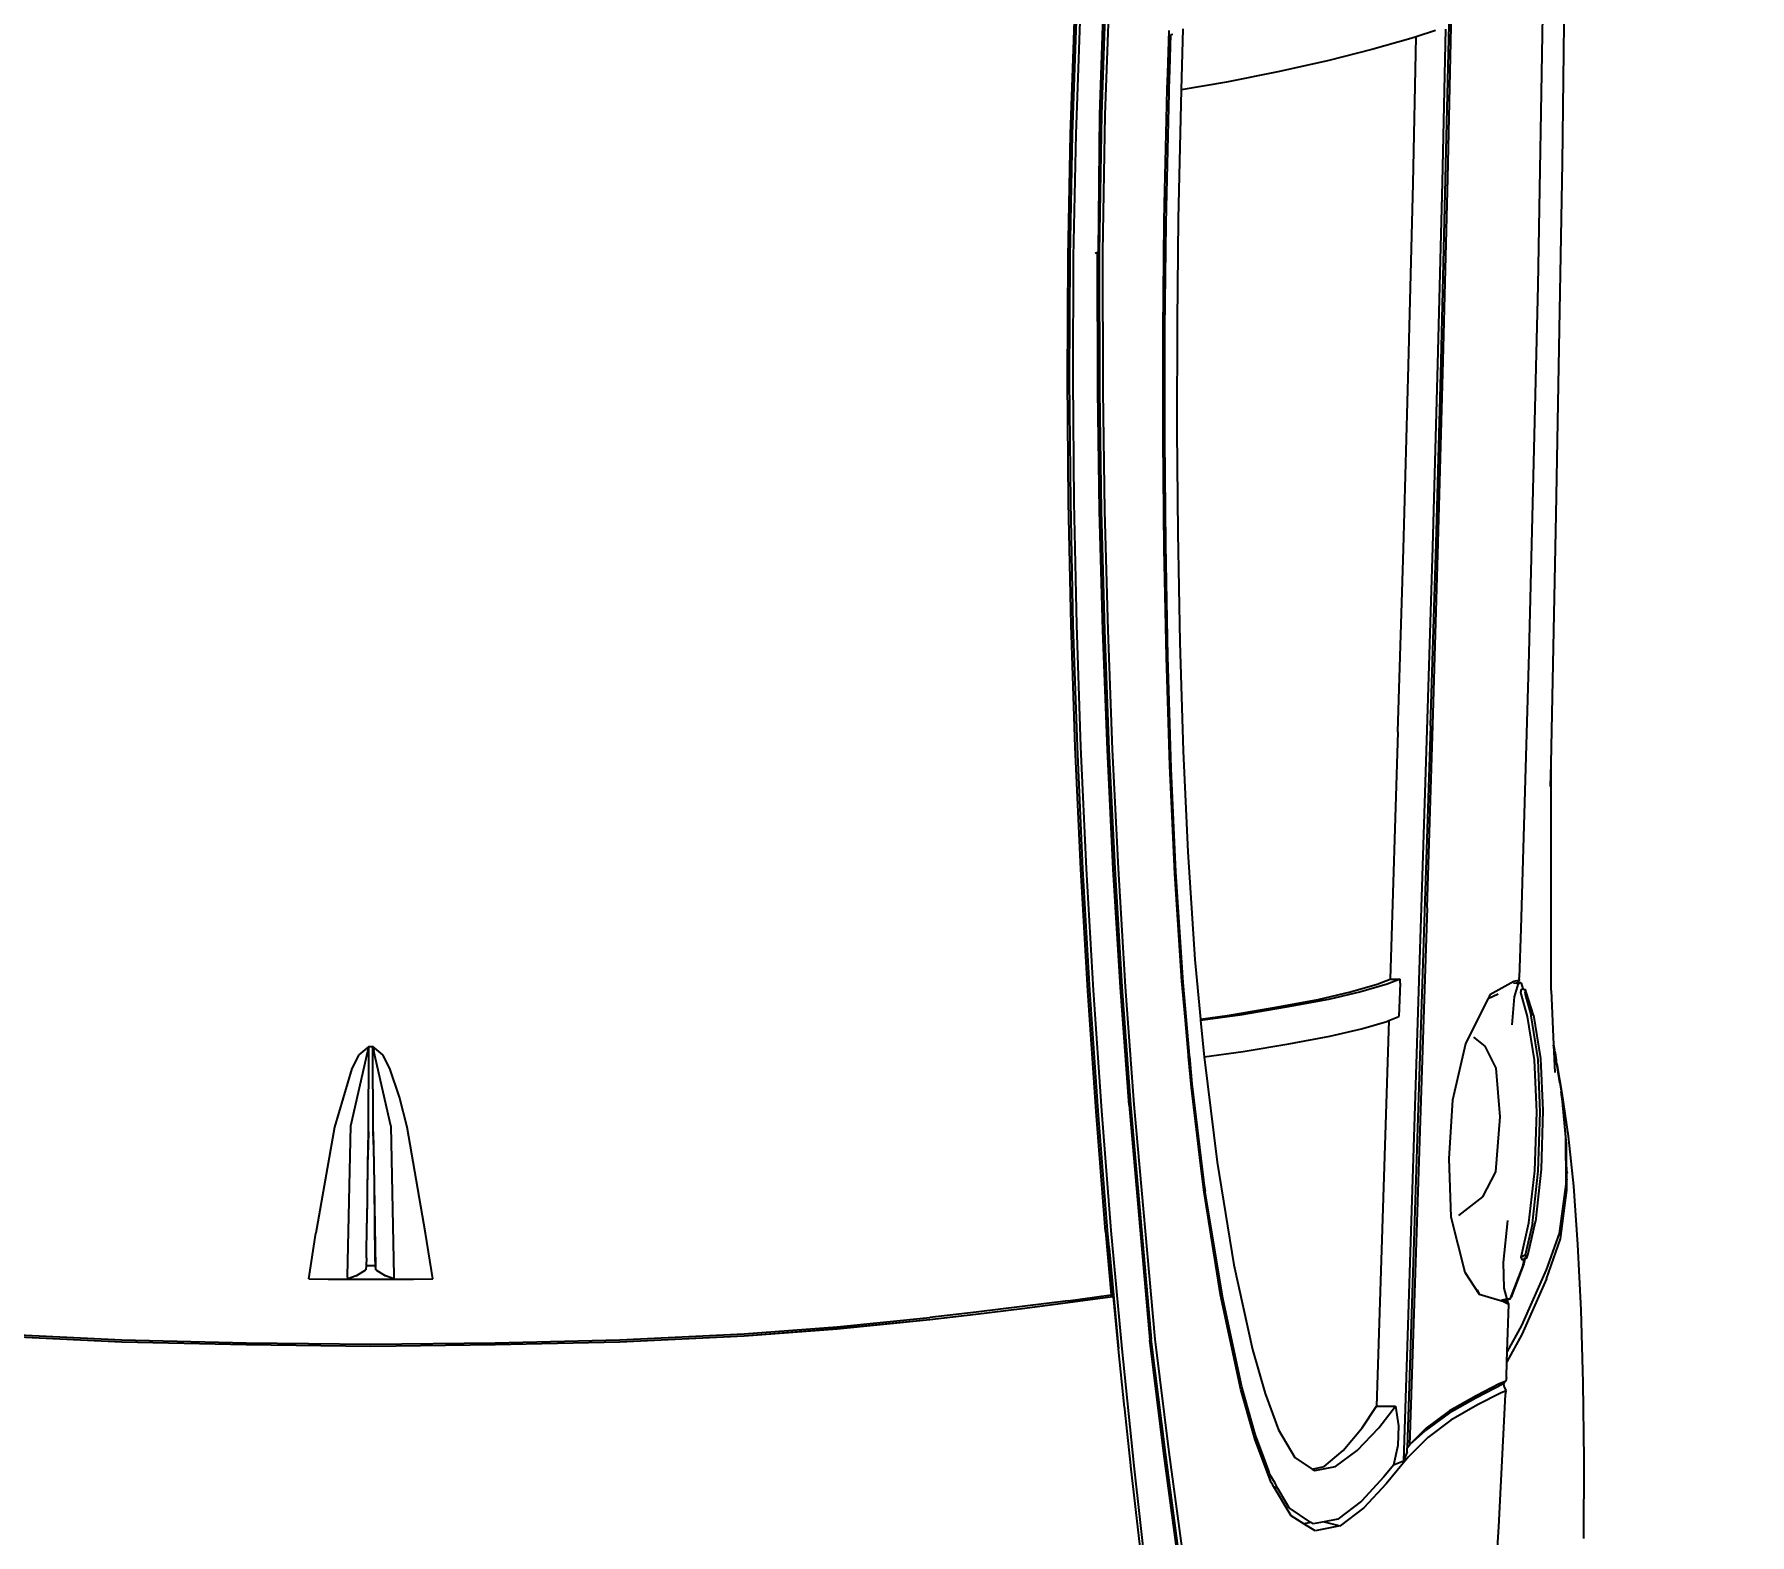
# Model space of a CAD drawing. Header units: metres. Extents: x 54.3 to 102.1, y 17 to 45.8.
# Drawn here: x 72.541 to 73.448, y 28.788 to 29.581 of the extents above; entities that cross this region are included whole.
import ezdxf

# ---------------------------------------------------------------- set-up
doc = ezdxf.new("R2010")
doc.units = ezdxf.units.M
doc.layers.get('Defpoints').update_dxf_attribs({"lineweight": 0})
doc.layers.add('Edges', color=7, linetype='Continuous')
doc.styles.add('TEXTS', font='swissl.ttf')
doc.dimstyles.new('Copy of DIMTEXT', dxfattribs={"dimscale": 0.3, "dimtxt": 0.22, "dimasz": 0.18, "dimexe": 0.05, "dimexo": 0.05, "dimgap": 0.05, "dimtad": 0, "dimzin": 1, "dimdsep": 46, "dimtxsty": 'TEXTS', "dimblk": 'ARCHTICK', "dimcen": 0.1, "dimclrd": 256, "dimclre": 6, "dimclrt": 7, "dimadec": 0, "dimazin": 0, "dimtfac": 0.15, "dimtix": 1, "dimtofl": 0, "dimtmove": 1, "dimatfit": 3, "dimldrblk": 'OPEN', "dimfxl": 0, "dimtolj": 1, "dimtzin": 0, "dimarcsym": 0})

# ---------------------------------------------------------------- blocks, each defined once
blk = doc.blocks.new('BMW 7 Series pl')
at = {"layer": 'Edges'}
for p, q in [((1079.3, 946.1), (1118.7, 950.4)), ((1118.7, 950.4), (1165, 953.6)), ((1165, 953.6), (1216.6, 956.2)), ((1216.6, 956.2), (1274.1, 957.8)), ((1274.1, 957.8), (1334.7, 958.4)), ((1334.7, 958.4), (1397.3, 958.1)), ((309.8, 941.6), (46.7, 944.7)), ((587.9, 936.6), (309.8, 941.6)), ((784.7, 932.6), (587.9, 936.6)), ((1006.9, 934.6), (1011.1, 935.3)), ((1007.3, 934.6), (1028.9, 935.6)), ((1012.2, 935.4), (1007.3, 934.6)), ((1012.9, 935.6), (1011.1, 935.3)), ((1018.8, 936.5), (1012.2, 935.4)), ((1012.2, 935.4), (1012.9, 935.6)), ((1012.9, 935.6), (1013.3, 935.7)), ((1013.3, 935.7), (1019.3, 936.6)), ((1019.3, 936.6), (1018.8, 936.5)), ((1020, 936.8), (1019.3, 936.6)), ((1022.2, 937.1), (1020, 936.8)), ((1022.2, 937.1), (1045.4, 941.2)), ((1028.8, 938.1), (1022.2, 937.1)), ((1037.2, 939.4), (1028.8, 938.1)), ((1037.2, 939.4), (1043.6, 940.5)), ((1043.6, 940.5), (1044.1, 940.5)), ((1046.3, 940.8), (1044.1, 940.5)), ((1044.1, 940.5), (1045.6, 940.8)), ((1045.4, 941.2), (1079.3, 946.1)), ((1045.6, 940.8), (1046.3, 940.8)), ((1046.3, 940.9), (1080, 944)), ((1051.6, 941.7), (1046.3, 940.9)), ((1046.3, 940.8), (1046.3, 940.9)), ((1085.4, 944.9), (1051.6, 941.7)), ((1080, 944), (1117.1, 944.2)), ((1121.9, 945.1), (1085.4, 944.9)), ((1107.1, 945.1), (1108.4, 945.3)), ((1113.8, 945.4), (1112.1, 945.1)), ((1117.1, 944.2), (1156.2, 938.9)), ((1160.5, 940), (1121.9, 945.1)), ((1156.2, 938.9), (1184.9, 928.7)), ((1192, 928.9), (1160.5, 940)), ((116.3, 927.1), (406.9, 922.2)), ((406.9, 922.2), (697.5, 915.1)), ((964.2, 932.8), (784.7, 932.6)), ((802.9, 932.2), (784.7, 932.6)), ((964.2, 932.8), (1006.9, 934.6)), ((983.5, 918.8), (1018, 924.3)), ((1018.7, 922.3), (984.1, 916.9)), ((1006.9, 934.6), (1007.3, 934.6)), ((1018, 924.3), (1059.1, 926.2)), ((1060.2, 924.1), (1018.7, 922.3)), ((1059.1, 926.2), (1105.4, 924.8)), ((1106.8, 922.5), (1060.2, 924.1)), ((1105.4, 924.8), (1146.6, 920.3)), ((1148.3, 917.8), (1106.8, 922.5)), ((1184.9, 928.7), (1228.8, 909.2)), ((1192, 928.9), (1236.1, 909.5)), ((697.5, 915.1), (915.4, 908.7)), ((915.4, 908.7), (953.8, 907.5)), ((957.3, 906.3), (957.8, 908.4)), ((957.8, 908.4), (958.4, 909)), ((958.2, 907.6), (957.8, 908.4)), ((958.4, 909), (962.8, 910.4)), ((962.7, 910), (962.8, 910.4)), ((962.7, 910), (963.2, 910.3)), ((962.8, 910.4), (963.7, 912.4)), ((962.8, 910.4), (963.3, 910.5)), ((963.2, 910.3), (962.9, 909.2)), ((962.9, 909.2), (962.9, 909.3)), ((965.6, 908.8), (962.9, 909.2)), ((963.3, 910.5), (963.2, 910.3)), ((963.7, 912.4), (963.3, 910.5)), ((966.2, 913.3), (963.7, 912.4)), ((963.7, 912.4), (966.3, 911.9)), ((984.6, 914.1), (965.6, 908.7)), ((965.6, 908.8), (965.6, 908.7)), ((983.5, 918.8), (966.2, 913.3)), ((966.3, 911.9), (984.1, 916.9)), ((1019, 919.5), (984.6, 914.1)), ((1060.2, 921.3), (1019, 919.5)), ((1106.6, 919.7), (1060.2, 921.3)), ((1106.6, 919.7), (1106.6, 919.7)), ((1147.8, 915), (1106.6, 919.7)), ((1172.2, 914.6), (1146.6, 920.3)), ((1174.8, 908.9), (1147.8, 915)), ((1148.3, 917.8), (1173.2, 912.2)), ((1175.5, 913.5), (1172.2, 914.6)), ((1173.2, 912.2), (1175.5, 913.5)), ((1173.2, 912.2), (1174.8, 908.9)), ((1177.3, 910.1), (1174.8, 908.9)), ((1175.2, 911.6), (1176.6, 911.3)), ((1175.3, 912.2), (1175.9, 912)), ((1175.3, 912), (1176, 911.8)), ((1175.5, 913.5), (1175.9, 912)), ((1176.3, 911.9), (1175.5, 913.5)), ((1175.9, 912), (1176, 911.8)), ((1175.9, 912), (1176.3, 911.9)), ((1176.6, 911.3), (1176.3, 911.9)), ((1176.3, 911.9), (1180.3, 911)), ((1177.3, 910.1), (1176.6, 911.3)), ((1176.6, 911.3), (1182.3, 910.1)), ((1180.3, 911), (1206.4, 901.1)), ((1182.3, 910.1), (1208.2, 900)), ((1228.8, 909.2), (1249.5, 898)), ((1236.1, 909.5), (1257.7, 897.7)), ((955.9, 907.7), (953.8, 907.5)), ((955.9, 907.7), (957.1, 903.3)), ((957.3, 906.3), (955.9, 907.7)), ((957.1, 903.3), (967.5, 884.3)), ((957.8, 905.9), (957.3, 906.3)), ((957.9, 905.9), (957.8, 905.9)), ((957.9, 905.8), (957.8, 905.9)), ((957.9, 905.9), (958.2, 907.6)), ((957.9, 905.8), (957.9, 905.9)), ((958.4, 905.6), (957.9, 905.9)), ((958.4, 905.3), (957.9, 905.8)), ((958, 903), (958.4, 905.3)), ((958.6, 906.8), (958.2, 907.6)), ((958.4, 905.6), (958.6, 906.8)), ((958.4, 905.3), (958.4, 905.6)), ((969.2, 903.6), (958.6, 906.8)), ((991.3, 901.8), (969.2, 903.6)), ((1179.2, 895), (1145.9, 898.5)), ((1199.4, 895.5), (1179.2, 895)), ((1208, 897.9), (1199.4, 895.5)), ((1206.4, 901.1), (1208.2, 900)), ((1208.2, 900), (1208, 897.9)), ((1208, 897.9), (1208.8, 893.5)), ((1208.2, 900), (1208.5, 898.3)), ((1209.5, 898.2), (1208.5, 898.3)), ((1208.5, 898.3), (1209.1, 895.7)), ((1209.7, 895.7), (1209.1, 895.7)), ((1209.1, 895.7), (1209.4, 894.3)), ((1212.1, 899.2), (1209.5, 898.2)), ((1209.7, 895.7), (1209.5, 898.2)), ((1209.7, 894.6), (1212.1, 899.2)), ((1209.7, 894.6), (1209.7, 895.7)), ((1209.7, 894.5), (1209.7, 894.6)), ((1249.5, 898), (1212.1, 899.2)), ((1257.7, 897.7), (1249.5, 898)), ((1270, 897.4), (1257.7, 897.7)), ((1270, 897.4), (1272.9, 896.9)), ((1272.9, 896.9), (1275, 891.6)), ((1272.9, 896.9), (1274.9, 895)), ((1274.9, 894.9), (1277.6, 895.5)), ((1274.9, 895), (1274.9, 894.9)), ((1274.9, 894.9), (1286.3, 873.1)), ((1277.6, 895.5), (1280.6, 897)), ((1280.6, 897), (1282.3, 892.6)), ((1283.4, 896.6), (1280.6, 897)), ((1388.1, 891.2), (1283.4, 896.6)), ((967.1, 890.7), (970.6, 882.8)), ((967.5, 884.3), (970.6, 882.8)), ((970.6, 882.8), (970.7, 882.7)), ((970.7, 882.7), (970.9, 883.5)), ((970.7, 882.7), (1006.3, 864.9)), ((1025.4, 889.1), (1008.2, 880.6)), ((1064.1, 892.5), (1025.4, 889.1)), ((1107.5, 888.9), (1064.1, 892.5)), ((1127.2, 878.8), (1107.5, 888.9)), ((1204.1, 875.8), (1209.7, 894.5)), ((1208.8, 893.8), (1209.4, 894.3)), ((1209.4, 894.3), (1209.7, 894.5)), ((1275, 891.6), (1284.4, 873.4)), ((1282.3, 892.6), (1291.7, 874.4)), ((1445.6, 887.8), (1388.1, 891.2)), ((1008.2, 880.6), (1001.1, 871.5)), ((1141.9, 859.8), (1127.2, 878.8)), ((1186.7, 864.4), (1204.1, 875.8)), ((1200.6, 874.1), (1204.1, 875.8)), ((1284.4, 873.4), (1296.4, 852.4)), ((1286.3, 873.1), (1298.2, 852)), ((1291.7, 874.4), (1303.7, 853.5)), ((322.1, 851), (177.8, 854.2)), ((1006.3, 864.9), (1050.7, 854.8)), ((1050.7, 854.8), (1097, 851.8)), ((1143.1, 853.3), (1186.7, 864.4)), ((322.5, 849.3), (178.2, 852.5)), ((204.2, 849.1), (325.1, 846.5)), ((205.3, 841.2), (210.3, 826.1)), ((466.3, 847.4), (322.1, 851)), ((466.6, 845.7), (322.5, 849.3)), ((325.1, 846.5), (469.1, 842.8)), ((610.4, 843.4), (466.3, 847.4)), ((610.8, 841.7), (466.6, 845.7)), ((469.1, 842.8), (613.6, 838.8)), ((754.5, 839.1), (610.4, 843.4)), ((755, 837.4), (610.8, 841.7)), ((1097, 851.8), (1143.1, 853.3)), ((1296.4, 852.4), (1310.1, 834)), ((1298.2, 852), (1311.9, 833.4)), ((1303.7, 853.5), (1317.4, 835.1)), ((613.6, 838.8), (758.3, 834.5)), ((898.7, 834.6), (754.5, 839.1)), ((755, 837.4), (1325.5, 819)), ((758.3, 834.5), (1336, 816)), ((898.7, 834.6), (1323.4, 820.7)), ((1310.1, 834), (1322.8, 821.3)), ((1322.8, 821.3), (1311.9, 833.4)), ((1317.4, 835.1), (1333, 819.6)), ((326.2, 823.5), (210.3, 826.1)), ((210.3, 826.1), (211.7, 821.9)), ((211.7, 821.9), (220.3, 790.9)), ((470.2, 819.9), (326.2, 823.5)), ((614.9, 815.9), (470.2, 819.9)), ((759.6, 811.5), (614.9, 815.9)), ((955.2, 805.4), (955.2, 813.3)), ((958.4, 813.3), (955.2, 813.3)), ((955.2, 813.3), (959.2, 803.2)), ((1322.8, 821.3), (1323.4, 820.7)), ((1325.5, 819), (1323.4, 820.7)), ((1328.8, 818.9), (1325.5, 819)), ((1328.8, 818.9), (1336, 816)), ((1333, 819.6), (1354, 802.4)), ((1336, 816), (1336.1, 816)), ((1336.1, 816), (1339.2, 808.1)), ((759.6, 811.5), (955.2, 805.4)), ((959.2, 795.2), (955.2, 805.4)), ((958.4, 813.3), (984.7, 812.4)), ((959.2, 803.2), (965.1, 782.2)), ((987.9, 804.3), (984.7, 812.4)), ((988.5, 802.9), (987.9, 804.3)), ((987.9, 804.3), (1292.8, 794.6)), ((994.3, 782.7), (988.5, 802.9)), ((1292.8, 809.6), (1308.3, 812.1)), ((1309.7, 796.4), (1292.8, 809.6)), ((1292.8, 794.6), (1292.8, 809.6)), ((1308.3, 812.1), (1323.7, 811.6)), ((1323.7, 811.6), (1339.2, 808.1)), ((1339.2, 808.1), (1348.6, 800.5)), ((1348.6, 800.5), (1367.8, 782.7)), ((1354, 802.4), (1373, 784.7)), ((220.3, 790.9), (229, 756.9)), ((965.1, 774.2), (959.2, 795.2)), ((1309.7, 783.4), (1292.8, 794.6)), ((1327.8, 779.4), (1309.7, 796.4)), ((965.1, 782.2), (971.2, 756.6)), ((971.2, 748.6), (965.1, 774.2)), ((1000.2, 757.8), (994.3, 782.7)), ((1327.8, 768.4), (1309.7, 783.4)), ((1340.4, 762.3), (1327.8, 779.4)), ((1367.8, 782.7), (1381.9, 764.1)), ((1373, 784.7), (1387.2, 766)), ((1340.4, 753.3), (1327.8, 768.4)), ((1343.6, 745.8), (1340.4, 762.3)), ((1381.9, 764.1), (1384, 753.3)), ((1384, 753.3), (1387.2, 766)), ((1387.2, 766), (1391.2, 746.3)), ((229, 756.9), (237.6, 718)), ((971.2, 756.6), (977.4, 723.4)), ((977.4, 715.4), (971.2, 748.6)), ((1006.3, 725.4), (1000.2, 757.8)), ((1342.4, 743.9), (1340.4, 753.3)), ((1342.4, 743.9), (1343.6, 745.8)), ((1384, 753.3), (1385.7, 744.6)), ((1391.2, 746.3), (1385.6, 737.3)), ((1333.3, 730.1), (1342.4, 743.9)), ((1384.5, 742.8), (1372.9, 725.6)), ((1385.6, 737.3), (1379.3, 727.2)), ((1385.7, 744.6), (1384.5, 742.8)), ((1384.5, 742.8), (1385.6, 737.3)), ((977.4, 723.4), (983.7, 686.6)), ((1012.4, 689.3), (1006.3, 725.4)), ((1311.4, 717.3), (1333.3, 730.1)), ((1379.3, 727.2), (1356.4, 713.5)), ((1372.9, 725.6), (1357.7, 716.8)), ((237.6, 718), (246.2, 676.1)), ((983.7, 678.6), (977.4, 715.4)), ((1248, 696.6), (1282.7, 706.6)), ((1282.7, 706.6), (1311.4, 717.3)), ((1333.3, 705.6), (1315.6, 699.1)), ((1343.3, 709.3), (1333.3, 705.6)), ((1343.8, 708), (1334, 704.3)), ((1346.7, 710.5), (1343.3, 709.3)), ((1343.8, 708), (1343.3, 709.3)), ((1352.9, 711.4), (1343.8, 708)), ((1353.6, 714.5), (1346.7, 710.5)), ((1354.7, 712.5), (1352.9, 711.4)), ((1357.7, 716.8), (1353.6, 714.5)), ((1356.4, 713.5), (1354.7, 712.5)), ((1357.7, 716.8), (1356.4, 713.5)), ((1181, 681.9), (1248, 696.6)), ((1314.8, 698.7), (1277.4, 688.2)), ((1315.6, 697.7), (1279.4, 687.5)), ((1315.6, 699.1), (1314.8, 698.7)), ((1315.6, 699.1), (1315.6, 697.7)), ((1319.4, 698.7), (1315.6, 697.7)), ((1334, 704.3), (1319.4, 698.7)), ((983.7, 686.6), (987.8, 655.7)), ((986.7, 655.6), (983.7, 678.6)), ((1016.6, 658.4), (1012.4, 689.3)), ((1099.9, 668.7), (1181, 681.9)), ((1279.4, 687.5), (1204.8, 671.5)), ((1277.4, 688.2), (1207.3, 673.1)), ((246.2, 676.1), (252.3, 640.3)), ((1016.6, 658.4), (1099.9, 668.7)), ((1207.3, 673.1), (1123.3, 659.4)), ((1204.8, 671.5), (1123.6, 658.5)), ((854.5, 645.6), (939.5, 651.2)), ((939.5, 651.2), (986.7, 655.6)), ((986.7, 655.6), (987.8, 655.7)), ((987.8, 655.7), (1016.6, 658.4)), ((1122.8, 659.4), (1037.9, 649)), ((1100.5, 655.7), (1040.7, 648.4)), ((1100.5, 655.7), (1122.8, 659.4)), ((1123.6, 658.5), (1100.5, 655.7)), ((1123.3, 659.4), (1122.8, 659.4)), ((204.1, 641.7), (252.3, 640.3)), ((252.3, 640.3), (354.2, 638)), ((354.2, 638), (435.2, 637.1)), ((435.2, 637.1), (521.5, 637)), ((521.5, 637), (602.3, 637.7)), ((602.3, 637.7), (688.7, 639.2)), ((688.7, 639.2), (774.9, 641.9)), ((774.9, 641.9), (854.5, 645.6)), ((957.8, 641.8), (870.4, 636)), ((956.7, 640.8), (871.9, 635.2)), ((987.7, 643.6), (956.7, 640.8)), ((987.6, 644.5), (957.8, 641.8)), ((987.7, 643.6), (987.6, 644.5)), ((987.8, 644.5), (987.6, 644.5)), ((987.8, 643.6), (987.7, 643.6)), ((1015.3, 647), (987.8, 644.5)), ((1015.3, 646.1), (987.8, 643.6)), ((987.8, 643.6), (987.8, 644.5)), ((1016.1, 647), (1015.3, 647)), ((1016.1, 646.2), (1015.3, 646.1)), ((1016.3, 647.1), (1016.1, 647)), ((1016.1, 647), (1016.1, 646.2)), ((1016.4, 646.2), (1016.1, 646.2)), ((1037.9, 649), (1016.3, 647.1)), ((1016.3, 647.1), (1016.4, 646.2)), ((1040.7, 648.4), (1016.4, 646.2)), ((1329, 630.5), (1414.6, 642.1)), ((1414.8, 639.3), (1329.2, 627.8)), ((1415.9, 638.1), (1330.2, 626.6)), ((239.4, 629.7), (205.2, 630.7)), ((208.5, 632.1), (208.1, 633.6)), ((236.8, 631.3), (208.5, 632.1)), ((239.4, 629.7), (236.8, 631.3)), ((251.1, 630.9), (236.8, 631.3)), ((251.4, 629.3), (239.4, 629.7)), ((251.4, 629.3), (251.1, 630.9)), ((254.5, 630.8), (251.1, 630.9)), ((275.8, 628.6), (251.4, 629.3)), ((251.7, 630.8), (251.9, 629.3)), ((334, 629), (254.5, 630.8)), ((342.8, 627.2), (275.8, 628.6)), ((342.8, 627.2), (334, 629)), ((357.9, 628.4), (334, 629)), ((356.2, 627), (342.8, 627.2)), ((442.3, 626.1), (356.2, 627)), ((440.7, 627.5), (357.9, 628.4)), ((528.9, 627.4), (440.7, 627.5)), ((528.6, 626.1), (442.3, 626.1)), ((614.7, 626.9), (528.6, 626.1)), ((611.6, 628.1), (528.9, 627.4)), ((700.2, 629.7), (611.6, 628.1)), ((700.7, 628.6), (614.7, 626.9)), ((788.6, 632.3), (700.2, 629.7)), ((786.5, 631.3), (700.7, 628.6)), ((871.9, 635.2), (786.5, 631.3)), ((870.4, 636), (788.6, 632.3)), ((1239.7, 619.5), (1329, 630.5)), ((1329.2, 627.8), (1239.8, 616.7)), ((1330.2, 626.6), (1240.6, 615.6)), ((1054.1, 603), (1239.7, 619.5)), ((1054.1, 600.3), (1239.8, 616.7)), ((1054.8, 599.2), (1240.6, 615.6)), ((1339.8, 602.8), (1430.5, 613.1)), ((1340, 600.2), (1430.4, 610.6)), ((961.1, 596.1), (1054.1, 603)), ((961.2, 593.4), (1054.1, 600.3)), ((1054.8, 599.2), (961.7, 592.3)), ((1247.4, 593.3), (1339.8, 602.8)), ((1295.1, 595.6), (1339.7, 600.2)), ((1339.7, 600.2), (1340, 600.2)), ((178.2, 583.3), (271.9, 580)), ((679.4, 582.3), (773.6, 585.9)), ((679.4, 579.7), (773.7, 583.2)), ((773.6, 585.9), (867.6, 590.5)), ((773.7, 583.2), (867.7, 587.8)), ((868.1, 586.6), (774, 582)), ((867.6, 590.5), (961.1, 596.1)), ((867.7, 587.8), (961.2, 593.4)), ((961.7, 592.3), (868.1, 586.6)), ((1059.2, 577.3), (1153.8, 584.8)), ((1153.8, 584.8), (1247.4, 593.3)), ((1164.5, 583.1), (1153.8, 582.2)), ((1154.5, 580.6), (1204.6, 585)), ((1166.8, 583.4), (1164.5, 583.2)), ((1164.5, 583.2), (1164.5, 583.1)), ((1166.8, 583.4), (1166.9, 583.4)), ((1167.8, 583.4), (1166.9, 583.4)), ((1167.8, 583.5), (1247.3, 590.7)), ((1205.9, 586.8), (1167.8, 583.5)), ((1167.8, 583.4), (1167.8, 583.5)), ((1204.6, 585), (1205.9, 586.8)), ((1209.3, 550.9), (1204.6, 585)), ((1206, 586.1), (1205.9, 586.8)), ((1206.3, 586.2), (1206, 586.1)), ((1210.8, 550.8), (1206, 586.1)), ((1247.3, 590.7), (1206.2, 586.8)), ((1206.2, 586.8), (1206.3, 586.2)), ((1206.3, 586.2), (1211.1, 550.8)), ((1247.6, 590.7), (1247.3, 590.7)), ((1293.7, 595.5), (1247.6, 590.7)), ((1293.7, 595.5), (1295.1, 595.6)), ((1293.7, 595.5), (1293.7, 595.5)), ((1295.1, 595.6), (1295.1, 595.6)), ((271.8, 576), (178, 579.3)), ((178.1, 580.6), (271.8, 577.3)), ((271.8, 577.3), (380.6, 575.6)), ((380.6, 574.9), (271.8, 576)), ((271.9, 580), (380.6, 578.2)), ((380.6, 578.2), (490.3, 578.4)), ((380.6, 575.6), (490.3, 575.7)), ((380.6, 574.9), (380.6, 575.6)), ((380.6, 574.3), (380.6, 574.9)), ((490.4, 574.5), (380.6, 574.3)), ((381.2, 572.4), (380.6, 574.3)), ((490.3, 578.4), (584.9, 579.8)), ((490.3, 575.7), (584.9, 577.1)), ((585.1, 575.9), (490.4, 574.5)), ((584.9, 579.8), (679.4, 582.3)), ((584.9, 577.1), (679.4, 579.7)), ((679.6, 578.4), (585.1, 575.9)), ((774, 582), (679.6, 578.4)), ((867.9, 565.3), (963.8, 570.8)), ((963.8, 570.8), (1059.2, 577.3)), ((1059.2, 574.7), (963.8, 568.2)), ((1059.8, 573.1), (964.3, 566.6)), ((1153.8, 582.2), (1059.2, 574.7)), ((1154.5, 580.6), (1059.8, 573.1)), ((287.2, 552.8), (190.2, 556.3)), ((287.3, 554.5), (190.4, 557.9)), ((190.5, 560.4), (287.3, 557)), ((287.3, 557), (384.3, 555.1)), ((578.2, 555.5), (675, 557.6)), ((675, 557.6), (771.6, 560.8)), ((771.6, 558.3), (675, 555)), ((771.9, 556.6), (675.2, 553.4)), ((771.6, 560.8), (867.9, 565.3)), ((867.9, 562.7), (771.6, 558.3)), ((868.3, 561.1), (771.9, 556.6)), ((963.8, 568.2), (867.9, 562.7)), ((964.3, 566.6), (868.3, 561.1)), ((384.2, 550.9), (287.2, 552.8)), ((384.3, 552.6), (287.3, 554.5)), ((481.3, 550.4), (384.2, 550.9)), ((384.3, 555.1), (481.3, 554.6)), ((481.2, 552.1), (384.3, 552.6)), ((578.2, 553), (481.2, 552.1)), ((481.3, 554.6), (578.2, 555.5)), ((578.3, 551.3), (481.3, 550.4)), ((675, 555), (578.2, 553)), ((675.2, 553.4), (578.3, 551.3)), ((675, 555), (675, 555)), ((1209.3, 550.9), (1214, 514.7)), ((1215.5, 514.6), (1210.8, 550.8)), ((1211.1, 550.8), (1215.8, 514.6)), ((1214, 514.7), (1218.4, 478.2)), ((1220, 478.1), (1215.5, 514.6)), ((1215.8, 514.6), (1220.3, 478.1)), ((1218.4, 478.2), (1222.6, 441.7)), ((1224.1, 441.7), (1220, 478.1)), ((1220.3, 478.1), (1224.4, 441.7)), ((1229.9, 368.4), (1222.6, 441.7)), ((1231.4, 368.4), (1224.1, 441.7)), ((1224.4, 441.7), (1231.7, 368.4)), ((1235.5, 294.9), (1229.9, 368.4)), ((1237.1, 294.9), (1231.4, 368.4)), ((1231.7, 368.4), (1237.4, 294.9)), ((1240.2, 196.7), (1235.5, 294.9)), ((1241.7, 196.7), (1237.1, 294.9)), ((1237.4, 294.9), (1242, 196.7)), ((1242.5, 98.3), (1240.2, 196.7)), ((1244, 98.3), (1241.7, 196.7)), ((1242, 196.7), (1244.3, 98.3)), ((1243.7, 0), (1242.5, 98.3)), ((1245.3, 0), (1244, 98.3)), ((1244.3, 98.3), (1245.6, 0)), ((1156, 43.3), (1072.2, 28.6)), ((1192.1, 49), (1156, 43.3)), ((1192.4, 33.6), (1192.1, 49)), ((1072.2, 28.6), (1048.4, 22.7)), ((1191.9, 18.1), (1192.4, 33.6)), ((1192.4, -33.7), (1192.4, 33.6)), ((1071, 15.8), (1012.1, 2.3)), ((1025.7, 15), (1015, 9.4)), ((1048.4, 22.7), (1025.7, 15)), ((1071, 15.8), (1189.8, 18.2)), ((1191.9, 18.1), (1189.6, 11.6)), ((1189.8, 18.2), (1191.9, 18.1)), ((1015, 9.4), (1008.3, 1.6)), ((1008.3, 1.6), (1012.1, 2.3)), ((1075.6, 1.9), (1008.3, 1.6)), ((1008.3, -1.6), (1008.3, 1.6)), ((1089.5, 2.3), (1075.6, 1.9)), ((1101.6, 2.6), (1075.8, 2)), ((1089.5, 2.3), (1075.8, 2)), ((1101.6, 2.6), (1089.5, 2.3)), ((1182.9, 4), (1101.6, 2.6)), ((1118.2, 2.8), (1101.6, 2.6)), ((1182.9, 4), (1118.2, 2.8)), ((1147.9, 3.1), (1118.2, 2.8)), ((1175.3, 3.3), (1147.9, 3.1)), ((1181.6, 3.6), (1175.3, 3.3)), ((1185, 4), (1181.6, 3.6)), ((1181.6, -3.6), (1181.6, 3.6)), ((1185, 4), (1189.6, 11.6)), ((1012.1, -2.3), (1008.3, -1.6)), ((1008.3, -1.6), (1015, -9.4)), ((1075.6, -1.9), (1008.3, -1.6)), ((1071, -15.9), (1012.1, -2.3)), ((1015, -9.4), (1025.7, -15)), ((1075.6, -1.9), (1086.5, -2.2)), ((1075.8, -2), (1101.6, -2.6)), ((1075.8, -2), (1086.5, -2.2)), ((1086.5, -2.2), (1101.6, -2.6)), ((1101.6, -2.6), (1147.8, -3.2)), ((1101.6, -2.6), (1126.3, -2.9)), ((1126.3, -2.9), (1147.8, -3.2)), ((1126.3, -2.9), (1147.9, -3.1)), ((1175.3, -3.3), (1147.9, -3.1)), ((1175.3, -3.3), (1181.6, -3.6)), ((1181.6, -3.6), (1185, -4)), ((1189.6, -11.6), (1185, -4)), ((1189.6, -11.6), (1191.9, -18.2)), ((1242.5, -98.4), (1243.7, 0)), ((1244, -98.4), (1245.3, 0)), ((1245.6, 0), (1244.3, -98.4)), ((1025.7, -15), (1072.2, -28.6)), ((1189.8, -18.3), (1071, -15.9)), ((1191.9, -18.2), (1189.8, -18.3)), ((1192.4, -33.7), (1191.9, -18.2)), ((1072.2, -28.6), (1156, -43.4)), ((1192.1, -49), (1192.4, -33.7)), ((1192.1, -49), (1156, -43.4)), ((1240.2, -196.8), (1242.5, -98.4)), ((1241.7, -196.7), (1244, -98.4)), ((1244.3, -98.4), (1242, -196.8)), ((1235.5, -295), (1240.2, -196.8)), ((1237.1, -295), (1241.7, -196.7)), ((1242, -196.8), (1237.4, -295))]:
    blk.add_line(p, q, dxfattribs=at)
blk = doc.blocks.new('_ArchTick')
at = {"color": 0, "linetype": 'ByBlock', "const_width": 0.15}
blk.add_lwpolyline([(-0.5, -0.5), (0.5, 0.5)], dxfattribs=at)
blk = doc.blocks.new('*D219')
at = {"layer": 'Defpoints', "color": 0, "transparency": 16777216}
for p in [(73.62589, 31.52884), (74.1511, 31.52884), (73.9261, 27.35479)]:
    blk.add_point(p, dxfattribs=at)
at = {"layer": 'Edges', "color": 6, "lineweight": -2, "transparency": 16777216}
for p, q in [((74.07589, 31.52884), (73.60089, 31.52884)), ((73.9011, 27.35479), (73.60089, 27.35479))]:
    blk.add_line(p, q, dxfattribs=at)
at = {"layer": 'Edges', "lineweight": -2, "transparency": 16777216}
for p, q in [((73.62589, 31.52884), (73.62589, 29.74436)), ((73.62589, 27.35479), (73.62589, 29.13927))]:
    blk.add_line(p, q, dxfattribs=at)
at = {"layer": 'Edges', "lineweight": -2, "transparency": 16777216, "xscale": 0.09, "yscale": 0.09, "zscale": 0.09}
for p, rotation in [((73.62589, 31.52884), 90), ((73.62589, 27.35479), 270)]:
    blk.add_blockref('_ArchTick', p, dxfattribs=dict(at, rotation=rotation))
at = {"layer": 'Edges', "color": 7, "transparency": 16777216, "char_height": 0.11, "attachment_point": 5, "rotation": 90, "style": 'TEXTS', "bg_fill": 3, "box_fill_scale": 1.1, "bg_fill_color": 256, "bg_fill_true_color": 13158600, "bg_fill_transparency": 0}
for s, insert in [('\\A1;[13\'-8{\\H0.15x;\\S1/4;}" ft]', (73.72168, 29.44181)), ('\\A1;4.17 m', (73.54585, 29.44181))]:
    blk.add_mtext(s, dxfattribs=dict(at, insert=insert))
blk = doc.blocks.new('_Open')
at = {"color": 0, "linetype": 'ByBlock', "lineweight": -2}
for p, q in [((-1, 0.167), (0, 0)), ((-1, -0.167), (0, 0)), ((0, 0), (-1, 0))]:
    blk.add_line(p, q, dxfattribs=at)

msp = doc.modelspace()

# ---------------------------------------------------------------- block references
at = {"xscale": 0.0006692596187054165, "yscale": 0.0006692596187054165, "zscale": 0.0006692596187054165, "rotation": 270}
msp.add_blockref('BMW 7 Series pl', (72.71874, 29.7209), dxfattribs=at)

# ---------------------------------------------------------------- next in the draw order: dimensions: what is measured, and where the dimension line sits
at = {"layer": 'Edges'}
dim = msp.add_linear_dim(base=(73.62589, 31.52884), p1=(73.9261, 27.35479), p2=(74.1511, 31.52884), angle=90, dimstyle='Copy of DIMTEXT', override={"dimscale": 0.5, "dimpost": ' m\\X', "dimfxl": 0.9, "dimfxlon": 1, "dimtfill": 1}, dxfattribs=at)
dim.commit()
dim.dimension.update_dxf_attribs({"geometry": '*D219', "text_midpoint": (73.62589, 29.44181)})

doc.saveas('drawing.dxf')
